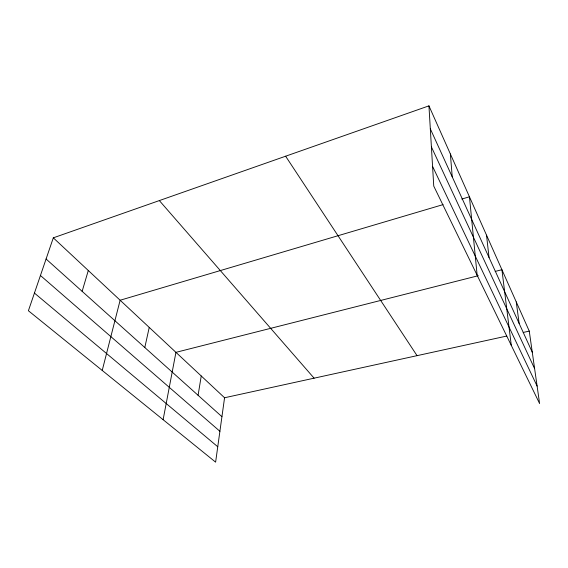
<?xml version="1.0" encoding="UTF-8"?>
<svg xmlns="http://www.w3.org/2000/svg" width="568" height="568" viewBox="0 0 568 568"><rect width="100%" height="100%" fill="white"/><g stroke="black" fill="none" stroke-linecap="round" stroke-linejoin="round"><path stroke-width="0.85" d="M53.314 237.836L224.566 397.756L215.613 462.146L28.4 310.746L53.314 237.836L428.939 105.854L529.262 331.116L539.6 403.55L433.753 186.105L428.939 105.854M198.09 395.3L201.242 375.973M163.115 419.695L175.938 352.345L478.299 275.7M144.804 347.524L149.235 327.409M102.226 370.45L120.132 300.238L443.083 204.608M82.147 291.341L88.296 270.503M461.791 199.07L469.445 196.798L477.155 275.267M495.168 271.426L501.913 269.715L511.292 345.401M224.566 397.756L506.791 336.036M523.213 332.443L529.262 331.116M34.435 293.074L217.75 446.746M40.442 275.494L219.901 431.29M46.079 259.001L221.932 416.685M159.338 200.582L314.097 378.174M285.626 156.207L417.047 355.66M432.567 166.367L537.108 386.084M431.403 146.913L534.616 368.653M430.317 128.837L532.28 352.245M516.255 301.906L519.145 323.469M486.527 235.159L489.034 257.489M450.374 153.978L452.227 176.847"/></g></svg>
